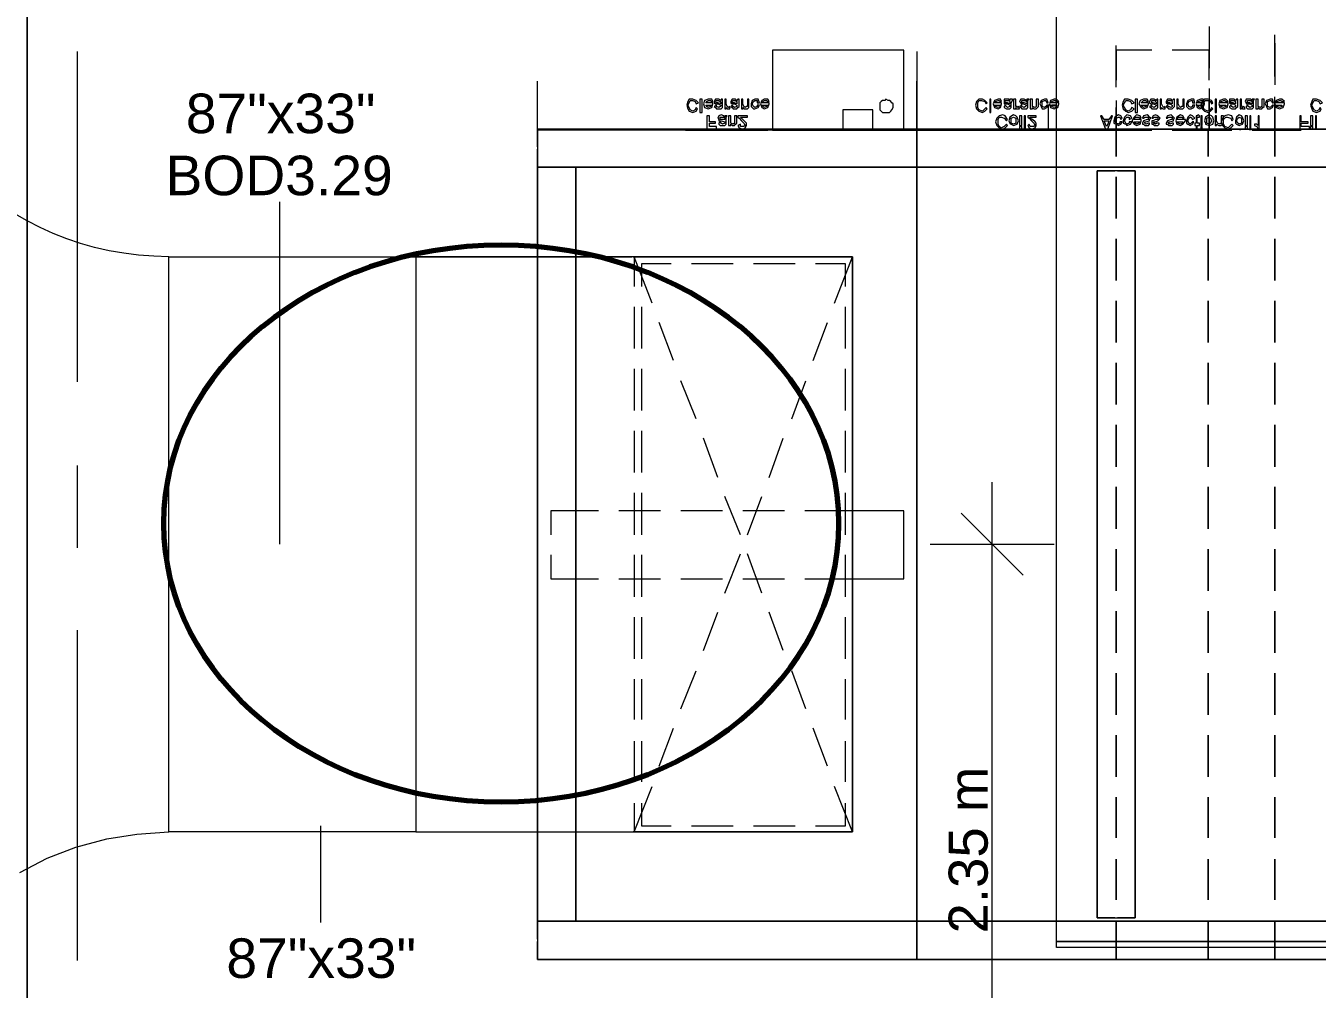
# Model space of a CAD drawing. Header units: metres. Extents: x -2 to 237, y -8 to 52.
# Drawn here: x 6.445 to 11.405, y 23.798 to 27.497 of the extents above; entities that cross this region are included whole.
import ezdxf

# ---------------------------------------------------------------- set-up
doc = ezdxf.new("R2010")
doc.units = ezdxf.units.M
doc.layers.add('HVAC - Ductos', color=5, linetype='Continuous', lineweight=0)
doc.layers.add('PDF2_Text', color=7, linetype='Continuous', lineweight=0)
doc.layers.add('PDF2_Geometry', color=7, linetype='Continuous', lineweight=0, true_color=0xaaaaaa)
doc.styles.add('PDF Helvetica', font='')
doc.styles.get('PDF Helvetica').set_extended_font_data('Helvetica')

msp = doc.modelspace()

# ---------------------------------------------------------------- linework, layer by layer
at = {"layer": 'HVAC - Ductos', "lineweight": 0}
for points in [[(11.5219, 28.9746), (11.5219, 23.9805), (10.4039, 23.9805), (10.4039, 28.9746)], [(9.0202, 27.1969), (9.0294, 27.2015), (9.0202, 27.2106), (9.0065, 27.2152), (8.9927, 27.2152), (8.9882, 27.2061), (8.9836, 27.1923), (8.9882, 27.1785), (8.9927, 27.1694), (9.0065, 27.1648), (9.0202, 27.1694), (9.0248, 27.1785), (9.0202, 27.1831), (9.0157, 27.1739), (9.0065, 27.1694), (8.9973, 27.1739), (8.9927, 27.1831), (8.9882, 27.1923), (8.9927, 27.2015), (8.9973, 27.2106), (9.0065, 27.2106), (9.0157, 27.2061)], [(9.034, 27.2152), (9.034, 27.1648), (9.0432, 27.1648), (9.0432, 27.2152)], [(9.0798, 27.2061), (9.0844, 27.2061), (9.0798, 27.2152), (9.0661, 27.2152), (9.0524, 27.2106), (9.0478, 27.1969), (9.0524, 27.1831), (9.0661, 27.1785), (9.0798, 27.1831), (9.0844, 27.1969), (9.0844, 27.2015), (9.0569, 27.2015), (9.0615, 27.2061), (9.0661, 27.2106), (9.0752, 27.2106)], [(9.0569, 27.1923), (9.0798, 27.1923), (9.0752, 27.1877), (9.0661, 27.1831), (9.0615, 27.1877)], [(9.1164, 27.2106), (9.1073, 27.2152), (9.1027, 27.2152), (9.0936, 27.2152), (9.089, 27.2061), (9.089, 27.2015), (9.0936, 27.1969), (9.0981, 27.1969), (9.1027, 27.1969), (9.1164, 27.1923), (9.1119, 27.1877), (9.1073, 27.1831), (9.0981, 27.1877), (9.0981, 27.1923), (9.089, 27.1877), (9.0936, 27.1831), (9.0981, 27.1785), (9.1073, 27.1785), (9.1164, 27.1785), (9.121, 27.1831), (9.121, 27.1877), (9.121, 27.1923), (9.121, 27.2015), (9.121, 27.2106), (9.121, 27.2152), (9.1164, 27.2152)], [(9.1164, 27.1969), (9.1027, 27.2015), (9.0981, 27.2015), (9.0936, 27.2061), (9.0981, 27.2106), (9.1027, 27.2106), (9.1073, 27.2106), (9.1119, 27.2061), (9.1164, 27.2015)], [(9.1302, 27.2152), (9.1302, 27.1785), (9.1348, 27.1785), (9.1348, 27.1831), (9.1394, 27.1785), (9.144, 27.1785), (9.1486, 27.1785), (9.1486, 27.1877), (9.144, 27.1831), (9.1394, 27.1877), (9.1348, 27.1969), (9.1348, 27.2152)], [(9.176, 27.2106), (9.1714, 27.2152), (9.1668, 27.2152), (9.1577, 27.2152), (9.1531, 27.2061), (9.1531, 27.2015), (9.1577, 27.1969), (9.1623, 27.1969), (9.1668, 27.1969), (9.176, 27.1923), (9.176, 27.1877), (9.1668, 27.1831), (9.1623, 27.1877), (9.1577, 27.1923), (9.1531, 27.1877), (9.1577, 27.1831), (9.1623, 27.1785), (9.1714, 27.1785), (9.176, 27.1785), (9.1806, 27.1831), (9.1852, 27.1877), (9.1852, 27.1923), (9.1852, 27.2015), (9.1852, 27.2106), (9.1852, 27.2152), (9.1806, 27.2152)], [(9.176, 27.1969), (9.1668, 27.2015), (9.1623, 27.2015), (9.1577, 27.2015), (9.1577, 27.2061), (9.1623, 27.2106), (9.1668, 27.2106), (9.1714, 27.2106), (9.176, 27.2061), (9.176, 27.2015)], [(9.1944, 27.2152), (9.1944, 27.1785), (9.199, 27.1785), (9.199, 27.1831), (9.2035, 27.1785), (9.2127, 27.1785), (9.2172, 27.1785), (9.2218, 27.1831), (9.2218, 27.1877), (9.2218, 27.1923), (9.2218, 27.2152), (9.2172, 27.2152), (9.2172, 27.1923), (9.2172, 27.1877), (9.2127, 27.1877), (9.2081, 27.1831), (9.2035, 27.1877), (9.199, 27.1969), (9.199, 27.2152)], [(9.2539, 27.2015), (9.2631, 27.2015), (9.2585, 27.2152), (9.2448, 27.2152), (9.2356, 27.2106), (9.231, 27.1969), (9.231, 27.1877), (9.2402, 27.1785), (9.2448, 27.1785), (9.2585, 27.1831), (9.2631, 27.1923), (9.2539, 27.1923), (9.2539, 27.1877), (9.2448, 27.1831), (9.2402, 27.1877), (9.2356, 27.1969), (9.2402, 27.2061), (9.2448, 27.2106), (9.2539, 27.2106)], [(9.2952, 27.2061), (9.2997, 27.2061), (9.2952, 27.2152), (9.2814, 27.2152), (9.2722, 27.2106), (9.2676, 27.1969), (9.2722, 27.1831), (9.2814, 27.1785), (9.2952, 27.1831), (9.2997, 27.1969), (9.2997, 27.2015), (9.2722, 27.2015), (9.2768, 27.2061), (9.2814, 27.2106), (9.2906, 27.2106)], [(9.2722, 27.1923), (9.2952, 27.1923), (9.2906, 27.1877), (9.2814, 27.1831), (9.2768, 27.1877)], [(9.7258, 27.1877), (9.7258, 27.1831), (9.7258, 27.1739), (9.7304, 27.1694), (9.735, 27.1648), (9.7442, 27.1648), (9.7488, 27.1648), (9.7579, 27.1648), (9.7625, 27.1648), (9.767, 27.1694), (9.7716, 27.1739), (9.7762, 27.1831), (9.7762, 27.1877), (9.7762, 27.1969), (9.7716, 27.2015), (9.767, 27.2061), (9.7625, 27.2106), (9.7579, 27.2106), (9.7488, 27.2152), (9.7442, 27.2106), (9.735, 27.2106), (9.7304, 27.2061), (9.7258, 27.2015), (9.7258, 27.1969)], [(10.1336, 27.1969), (10.1382, 27.2015), (10.129, 27.2106), (10.1199, 27.2152), (10.1061, 27.2152), (10.0969, 27.2061), (10.0923, 27.1923), (10.0969, 27.1785), (10.1061, 27.1694), (10.1199, 27.1648), (10.129, 27.1694), (10.1382, 27.1785), (10.1336, 27.1831), (10.1244, 27.1739), (10.1199, 27.1694), (10.1061, 27.1739), (10.1015, 27.1831), (10.1015, 27.1923), (10.1015, 27.2015), (10.1061, 27.2106), (10.1153, 27.2106), (10.129, 27.2061)], [(10.1474, 27.2152), (10.1474, 27.1648), (10.152, 27.1648), (10.152, 27.2152)], [(10.1886, 27.2061), (10.1932, 27.2061), (10.1886, 27.2152), (10.1794, 27.2152), (10.1657, 27.2106), (10.1611, 27.1969), (10.1657, 27.1831), (10.1794, 27.1785), (10.1886, 27.1831), (10.1932, 27.1969), (10.1932, 27.2015), (10.1657, 27.2015), (10.1702, 27.2061), (10.1794, 27.2106), (10.184, 27.2106)], [(10.1657, 27.1923), (10.1886, 27.1923), (10.1886, 27.1877), (10.1794, 27.1831), (10.1702, 27.1877)], [(10.2252, 27.2106), (10.2206, 27.2152), (10.2115, 27.2152), (10.2023, 27.2152), (10.2023, 27.2061), (10.2023, 27.2015), (10.2023, 27.1969), (10.2069, 27.1969), (10.2161, 27.1969), (10.2252, 27.1923), (10.2252, 27.1877), (10.2161, 27.1831), (10.2115, 27.1877), (10.2069, 27.1923), (10.2023, 27.1877), (10.2023, 27.1831), (10.2115, 27.1785), (10.2161, 27.1785), (10.2252, 27.1785), (10.2298, 27.1831), (10.2298, 27.1877), (10.2298, 27.1923), (10.2298, 27.2015), (10.2344, 27.2106), (10.2344, 27.2152), (10.2252, 27.2152)], [(10.2252, 27.1969), (10.2161, 27.2015), (10.2115, 27.2015), (10.2069, 27.2015), (10.2069, 27.2061), (10.2069, 27.2106), (10.2161, 27.2106), (10.2206, 27.2106), (10.2252, 27.2061), (10.2252, 27.2015)], [(10.239, 27.2152), (10.239, 27.1785), (10.2482, 27.1785), (10.2482, 27.1831), (10.2482, 27.1785), (10.2528, 27.1785), (10.2619, 27.1785), (10.2573, 27.1877), (10.2528, 27.1831), (10.2528, 27.1877), (10.2482, 27.1877), (10.2482, 27.1969), (10.2482, 27.2152)], [(10.2894, 27.2106), (10.2802, 27.2152), (10.2756, 27.2152), (10.2664, 27.2152), (10.2619, 27.2061), (10.2664, 27.2015), (10.2664, 27.1969), (10.271, 27.1969), (10.2756, 27.1969), (10.2894, 27.1923), (10.2848, 27.1877), (10.2802, 27.1831), (10.271, 27.1877), (10.271, 27.1923), (10.2619, 27.1877), (10.2664, 27.1831), (10.271, 27.1785), (10.2802, 27.1785), (10.2894, 27.1785), (10.294, 27.1831), (10.294, 27.1877), (10.294, 27.1923), (10.294, 27.2015), (10.294, 27.2106), (10.2986, 27.2152), (10.2894, 27.2152)], [(10.2894, 27.1969), (10.2802, 27.2015), (10.271, 27.2015), (10.271, 27.2061), (10.271, 27.2106), (10.2756, 27.2106), (10.2848, 27.2106), (10.2894, 27.2061), (10.2894, 27.2015)], [(10.3031, 27.2152), (10.3031, 27.1785), (10.3123, 27.1785), (10.3123, 27.1831), (10.3168, 27.1785), (10.3214, 27.1785), (10.326, 27.1785), (10.3306, 27.1831), (10.3352, 27.1877), (10.3352, 27.1923), (10.3352, 27.2152), (10.326, 27.2152), (10.326, 27.1923), (10.326, 27.1877), (10.3214, 27.1831), (10.3123, 27.1877), (10.3123, 27.1969), (10.3123, 27.2152)], [(10.3672, 27.2015), (10.3718, 27.2015), (10.3672, 27.2152), (10.3581, 27.2152), (10.3444, 27.2106), (10.3398, 27.1969), (10.3444, 27.1877), (10.349, 27.1785), (10.3581, 27.1785), (10.3672, 27.1831), (10.3718, 27.1923), (10.3672, 27.1923), (10.3627, 27.1877), (10.3581, 27.1831), (10.349, 27.1877), (10.349, 27.1969), (10.349, 27.2061), (10.3581, 27.2106), (10.3627, 27.2106)], [(10.4039, 27.2061), (10.4131, 27.2061), (10.4039, 27.2152), (10.3948, 27.2152), (10.381, 27.2106), (10.3764, 27.1969), (10.381, 27.1831), (10.3948, 27.1785), (10.4039, 27.1831), (10.4085, 27.1831), (10.4131, 27.1969), (10.4131, 27.2015), (10.4039, 27.2015), (10.381, 27.2015), (10.3856, 27.2061), (10.3948, 27.2106), (10.3993, 27.2106)], [(10.381, 27.1923), (10.4039, 27.1923), (10.4039, 27.1877), (10.3948, 27.1831), (10.3856, 27.1877)], [(10.3902, 27.1923), (10.3948, 27.1923), (10.3993, 27.1923), (10.4039, 27.1923), (10.3993, 27.1923), (10.3948, 27.1923), (10.3902, 27.1923), (10.3856, 27.1923)], [(10.6926, 27.1969), (10.7018, 27.2015), (10.6926, 27.2106), (10.6788, 27.2152), (10.6651, 27.2152), (10.6605, 27.2061), (10.6559, 27.1923), (10.6605, 27.1785), (10.6697, 27.1694), (10.6788, 27.1648), (10.6926, 27.1694), (10.7018, 27.1785), (10.6926, 27.1831), (10.688, 27.1739), (10.6788, 27.1694), (10.6697, 27.1739), (10.6651, 27.1831), (10.6605, 27.1923), (10.6651, 27.2015), (10.6697, 27.2106), (10.6788, 27.2106), (10.688, 27.2061)], [(10.7064, 27.2152), (10.7064, 27.1648), (10.7155, 27.1648), (10.7155, 27.2152)], [(10.7521, 27.2061), (10.7567, 27.2061), (10.7521, 27.2152), (10.7384, 27.2152), (10.7246, 27.2106), (10.7201, 27.1969), (10.7292, 27.1831), (10.7384, 27.1785), (10.7521, 27.1831), (10.7567, 27.1969), (10.7567, 27.2015), (10.7292, 27.2015), (10.7338, 27.2061), (10.7384, 27.2106), (10.7475, 27.2106)], [(10.7292, 27.1923), (10.7521, 27.1923), (10.7475, 27.1877), (10.7384, 27.1831), (10.7338, 27.1877)], [(10.7888, 27.2106), (10.7796, 27.2152), (10.775, 27.2152), (10.7659, 27.2152), (10.7613, 27.2061), (10.7613, 27.2015), (10.7659, 27.1969), (10.7704, 27.1969), (10.775, 27.1969), (10.7888, 27.1923), (10.7842, 27.1877), (10.7796, 27.1831), (10.7704, 27.1877), (10.7704, 27.1923), (10.7613, 27.1877), (10.7659, 27.1831), (10.7704, 27.1785), (10.7796, 27.1785), (10.7888, 27.1785), (10.7934, 27.1831), (10.7934, 27.1877), (10.7934, 27.1923), (10.7934, 27.2015), (10.7934, 27.2106), (10.7934, 27.2152), (10.7888, 27.2152)], [(10.7888, 27.1969), (10.775, 27.2015), (10.7704, 27.2015), (10.7704, 27.2061), (10.7704, 27.2106), (10.775, 27.2106), (10.7842, 27.2106), (10.7842, 27.2061), (10.7888, 27.2015)], [(10.8026, 27.2152), (10.8026, 27.1785), (10.8071, 27.1785), (10.8071, 27.1831), (10.8117, 27.1785), (10.8163, 27.1785), (10.8208, 27.1785), (10.8208, 27.1877), (10.8163, 27.1831), (10.8117, 27.1877), (10.8071, 27.1969), (10.8071, 27.2152)], [(10.8484, 27.2106), (10.8438, 27.2152), (10.8392, 27.2152), (10.83, 27.2152), (10.8254, 27.2061), (10.8254, 27.2015), (10.83, 27.1969), (10.8346, 27.1969), (10.8392, 27.1969), (10.8484, 27.1923), (10.8484, 27.1877), (10.8438, 27.1831), (10.8346, 27.1877), (10.83, 27.1923), (10.8254, 27.1877), (10.83, 27.1831), (10.8346, 27.1785), (10.8438, 27.1785), (10.8484, 27.1785), (10.853, 27.1831), (10.8575, 27.1877), (10.8575, 27.1923), (10.8575, 27.2015), (10.8575, 27.2106), (10.8575, 27.2152), (10.853, 27.2152)], [(10.8484, 27.1969), (10.8392, 27.2015), (10.8346, 27.2015), (10.83, 27.2015), (10.83, 27.2061), (10.8346, 27.2106), (10.8392, 27.2106), (10.8438, 27.2106), (10.8484, 27.2061), (10.8484, 27.2015)], [(10.8666, 27.2152), (10.8666, 27.1785), (10.8712, 27.1785), (10.8712, 27.1831), (10.8758, 27.1785), (10.885, 27.1785), (10.8896, 27.1785), (10.8942, 27.1831), (10.8942, 27.1877), (10.8942, 27.1923), (10.8942, 27.2152), (10.8896, 27.2152), (10.8896, 27.1923), (10.8896, 27.1877), (10.885, 27.1877), (10.8804, 27.1831), (10.8758, 27.1877), (10.8712, 27.1969), (10.8712, 27.2152)], [(10.9262, 27.2015), (10.9354, 27.2015), (10.9308, 27.2152), (10.9216, 27.2152), (10.9079, 27.2106), (10.9033, 27.1969), (10.9033, 27.1877), (10.9125, 27.1785), (10.9216, 27.1785), (10.9308, 27.1831), (10.9354, 27.1923), (10.9262, 27.1923), (10.9262, 27.1877), (10.9216, 27.1831), (10.9125, 27.1877), (10.9079, 27.1969), (10.9125, 27.2061), (10.9216, 27.2106), (10.9262, 27.2106)], [(10.9675, 27.2061), (10.9721, 27.2061), (10.9675, 27.2152), (10.9583, 27.2152), (10.9446, 27.2106), (10.94, 27.1969), (10.9446, 27.1831), (10.9537, 27.1785), (10.9675, 27.1831), (10.9721, 27.1969), (10.9721, 27.2015), (10.9446, 27.2015), (10.9491, 27.2061), (10.9583, 27.2106), (10.9629, 27.2106)], [(10.9446, 27.1923), (10.9675, 27.1923), (10.9629, 27.1877), (10.9537, 27.1831), (10.9491, 27.1877)], [(10.9995, 27.1969), (11.0041, 27.2015), (10.9995, 27.2106), (10.9858, 27.2152), (10.9721, 27.2152), (10.9629, 27.2061), (10.9583, 27.1923), (10.9629, 27.1785), (10.9721, 27.1694), (10.9858, 27.1648), (10.995, 27.1694), (11.0041, 27.1785), (10.9995, 27.1831), (10.995, 27.1739), (10.9858, 27.1694), (10.9721, 27.1739), (10.9675, 27.1831), (10.9675, 27.1923), (10.9675, 27.2015), (10.9767, 27.2106), (10.9858, 27.2106), (10.995, 27.2061)], [(11.0133, 27.2152), (11.0133, 27.1648), (11.0179, 27.1648), (11.0179, 27.2152)], [(11.0545, 27.2061), (11.0637, 27.2061), (11.0545, 27.2152), (11.0453, 27.2152), (11.0316, 27.2106), (11.027, 27.1969), (11.0316, 27.1831), (11.0453, 27.1785), (11.0591, 27.1831), (11.0637, 27.1969), (11.0637, 27.2015), (11.0316, 27.2015), (11.0362, 27.2061), (11.0453, 27.2106), (11.0499, 27.2106)], [(11.0316, 27.1923), (11.0545, 27.1923), (11.0545, 27.1877), (11.0453, 27.1831), (11.0362, 27.1877)], [(11.0912, 27.2106), (11.0866, 27.2152), (11.0775, 27.2152), (11.0683, 27.2152), (11.0683, 27.2061), (11.0683, 27.2015), (11.0729, 27.1969), (11.0775, 27.1969), (11.082, 27.1969), (11.0912, 27.1923), (11.0912, 27.1877), (11.082, 27.1831), (11.0775, 27.1877), (11.0729, 27.1923), (11.0683, 27.1877), (11.0683, 27.1831), (11.0775, 27.1785), (11.082, 27.1785), (11.0912, 27.1785), (11.0957, 27.1831), (11.1003, 27.1877), (11.1003, 27.1923), (11.1003, 27.2015), (11.1003, 27.2106), (11.1003, 27.2152), (11.0957, 27.2152)], [(11.0912, 27.1969), (11.082, 27.2015), (11.0775, 27.2015), (11.0729, 27.2015), (11.0729, 27.2061), (11.0729, 27.2106), (11.082, 27.2106), (11.0866, 27.2106), (11.0912, 27.2061), (11.0912, 27.2015)], [(11.1095, 27.2152), (11.1095, 27.1785), (11.1141, 27.1785), (11.1141, 27.1831), (11.1187, 27.1785), (11.1279, 27.1785), (11.1233, 27.1877), (11.1187, 27.1831), (11.1187, 27.1877), (11.1141, 27.1877), (11.1141, 27.1969), (11.1141, 27.2152)], [(11.1553, 27.2106), (11.1507, 27.2152), (11.1415, 27.2152), (11.1324, 27.2152), (11.1279, 27.2061), (11.1324, 27.2015), (11.1324, 27.1969), (11.137, 27.1969), (11.1461, 27.1969), (11.1553, 27.1923), (11.1553, 27.1877), (11.1461, 27.1831), (11.1415, 27.1877), (11.137, 27.1923), (11.1324, 27.1877), (11.1324, 27.1831), (11.137, 27.1785), (11.1461, 27.1785), (11.1553, 27.1785), (11.1599, 27.1831), (11.1599, 27.1877), (11.1599, 27.1923), (11.1599, 27.2015), (11.1599, 27.2106), (11.1645, 27.2152), (11.1553, 27.2152)], [(11.1553, 27.1969), (11.1461, 27.2015), (11.137, 27.2015), (11.137, 27.2061), (11.137, 27.2106), (11.1415, 27.2106), (11.1507, 27.2106), (11.1553, 27.2061), (11.1553, 27.2015)], [(11.1691, 27.2152), (11.1691, 27.1785), (11.1782, 27.1785), (11.1782, 27.1831), (11.1828, 27.1785), (11.1874, 27.1785), (11.1919, 27.1785), (11.1965, 27.1831), (11.2011, 27.1877), (11.2011, 27.1923), (11.2011, 27.2152), (11.1919, 27.2152), (11.1919, 27.1923), (11.1919, 27.1877), (11.1874, 27.1831), (11.1782, 27.1877), (11.1782, 27.1969), (11.1782, 27.2152)], [(11.2332, 27.2015), (11.2378, 27.2015), (11.2332, 27.2152), (11.2241, 27.2152), (11.2103, 27.2106), (11.2057, 27.1969), (11.2103, 27.1877), (11.2149, 27.1785), (11.2241, 27.1785), (11.2332, 27.1831), (11.2378, 27.1923), (11.2332, 27.1923), (11.2286, 27.1877), (11.2241, 27.1831), (11.2149, 27.1877), (11.2149, 27.1969), (11.2149, 27.2061), (11.2241, 27.2106), (11.2286, 27.2106)], [(11.2699, 27.2061), (11.279, 27.2061), (11.2699, 27.2152), (11.2607, 27.2152), (11.247, 27.2106), (11.2424, 27.1969), (11.247, 27.1831), (11.2607, 27.1785), (11.2744, 27.1831), (11.279, 27.1969), (11.279, 27.2015), (11.247, 27.2015), (11.2516, 27.2061), (11.2607, 27.2106), (11.2653, 27.2106)], [(11.247, 27.1923), (11.2699, 27.1923), (11.2699, 27.1877), (11.2607, 27.1831), (11.2516, 27.1877)], [(11.4164, 27.1969), (11.4256, 27.2015), (11.4164, 27.2106), (11.4028, 27.2152), (11.389, 27.2152), (11.3844, 27.2061), (11.3798, 27.1923), (11.3844, 27.1785), (11.389, 27.1694), (11.4028, 27.1648), (11.4164, 27.1694), (11.421, 27.1785), (11.4164, 27.1831), (11.4119, 27.1739), (11.4028, 27.1694), (11.3936, 27.1739), (11.389, 27.1831), (11.3844, 27.1923), (11.389, 27.2015), (11.3936, 27.2106), (11.4028, 27.2106), (11.4119, 27.2061)], [(9.0615, 27.1511), (9.0615, 27.1007), (9.0981, 27.1007), (9.0981, 27.1099), (9.0706, 27.1099), (9.0706, 27.1236), (9.0936, 27.1236), (9.0936, 27.1281), (9.0706, 27.1281), (9.0706, 27.1511)], [(9.1302, 27.1465), (9.1256, 27.1511), (9.1164, 27.1557), (9.1073, 27.1511), (9.1027, 27.1419), (9.1073, 27.1373), (9.1073, 27.1327), (9.1119, 27.1327), (9.1164, 27.1327), (9.1302, 27.1281), (9.1302, 27.1236), (9.121, 27.119), (9.1164, 27.1236), (9.1119, 27.1281), (9.1073, 27.1236), (9.1073, 27.119), (9.1119, 27.1144), (9.121, 27.1144), (9.1302, 27.1144), (9.1348, 27.119), (9.1348, 27.1236), (9.1348, 27.1281), (9.1348, 27.1373), (9.1348, 27.1465), (9.1394, 27.1511), (9.1302, 27.1511)], [(9.1302, 27.1373), (9.121, 27.1373), (9.1119, 27.1373), (9.1119, 27.1419), (9.1119, 27.1465), (9.1164, 27.1465), (9.1256, 27.1465), (9.1302, 27.1419)], [(9.144, 27.1511), (9.144, 27.1144), (9.1531, 27.1144), (9.1531, 27.119), (9.1577, 27.1144), (9.1623, 27.1144), (9.1668, 27.1144), (9.1714, 27.119), (9.176, 27.1236), (9.176, 27.1281), (9.176, 27.1511), (9.1668, 27.1511), (9.1668, 27.1327), (9.1668, 27.1236), (9.1623, 27.119), (9.1531, 27.1236), (9.1531, 27.1327), (9.1531, 27.1511)], [(9.2172, 27.1465), (9.2172, 27.1511), (9.1806, 27.1511), (9.1806, 27.1465), (9.1852, 27.1419), (9.1944, 27.1327), (9.2035, 27.1236), (9.2081, 27.1144), (9.2035, 27.1099), (9.199, 27.1099), (9.1898, 27.1099), (9.1898, 27.119), (9.1806, 27.1144), (9.1852, 27.1053), (9.199, 27.1007), (9.2081, 27.1053), (9.2127, 27.1144), (9.2127, 27.1236), (9.2081, 27.1281), (9.199, 27.1373), (9.1944, 27.1419), (9.1898, 27.1465)], [(9.5838, 27.1739), (9.5838, 27.0961), (9.6984, 27.0961), (9.6984, 27.1739)], [(10.2115, 27.1327), (10.2161, 27.1373), (10.2069, 27.1511), (10.1977, 27.1557), (10.184, 27.1511), (10.1748, 27.1419), (10.1702, 27.1281), (10.1748, 27.1144), (10.184, 27.1053), (10.1977, 27.1007), (10.2069, 27.1053), (10.2161, 27.1144), (10.2115, 27.119), (10.2023, 27.1099), (10.1932, 27.1053), (10.184, 27.1099), (10.1794, 27.119), (10.1794, 27.1281), (10.1794, 27.1373), (10.184, 27.1465), (10.1932, 27.1465), (10.2023, 27.1419)], [(10.2206, 27.1327), (10.2252, 27.1236), (10.2298, 27.119), (10.239, 27.1144), (10.2528, 27.119), (10.2573, 27.1327), (10.2528, 27.1465), (10.2482, 27.1511), (10.239, 27.1557), (10.2252, 27.1465)], [(10.2298, 27.1327), (10.2298, 27.1419), (10.239, 27.1465), (10.2482, 27.1419), (10.2482, 27.1327), (10.2482, 27.1236), (10.239, 27.119), (10.2298, 27.1236)], [(10.2619, 27.1511), (10.2619, 27.1144), (10.271, 27.1144), (10.271, 27.1511)], [(10.2802, 27.1511), (10.2802, 27.1007), (10.2848, 27.1007), (10.2848, 27.1511)], [(10.326, 27.1465), (10.326, 27.1511), (10.294, 27.1511), (10.294, 27.1465), (10.2986, 27.1419), (10.3077, 27.1327), (10.3168, 27.1236), (10.3214, 27.1144), (10.3168, 27.1099), (10.3077, 27.1099), (10.3031, 27.1099), (10.2986, 27.119), (10.294, 27.1144), (10.2986, 27.1053), (10.3077, 27.1007), (10.3214, 27.1053), (10.326, 27.1144), (10.326, 27.1236), (10.3214, 27.1281), (10.3123, 27.1373), (10.3031, 27.1419), (10.3031, 27.1465)], [(10.5735, 27.1511), (10.5917, 27.1007), (10.6009, 27.1007), (10.6193, 27.1511), (10.6147, 27.1511), (10.6055, 27.1373), (10.5872, 27.1373), (10.578, 27.1511)], [(10.5872, 27.1327), (10.6055, 27.1327), (10.6009, 27.119), (10.5963, 27.1099), (10.5917, 27.119)], [(10.6513, 27.1373), (10.6559, 27.1419), (10.6513, 27.1511), (10.6421, 27.1557), (10.6284, 27.1465), (10.6239, 27.1327), (10.6239, 27.1236), (10.633, 27.119), (10.6421, 27.1144), (10.6513, 27.119), (10.6559, 27.1281), (10.6467, 27.1281), (10.6467, 27.1236), (10.6421, 27.119), (10.633, 27.1236), (10.6284, 27.1327), (10.633, 27.1419), (10.6421, 27.1465), (10.6467, 27.1465)], [(10.6834, 27.1373), (10.6926, 27.1419), (10.688, 27.1511), (10.6742, 27.1557), (10.6651, 27.1465), (10.6605, 27.1327), (10.6605, 27.1236), (10.6697, 27.119), (10.6742, 27.1144), (10.688, 27.119), (10.6926, 27.1281), (10.6834, 27.1281), (10.6834, 27.1236), (10.6742, 27.119), (10.6697, 27.1236), (10.6651, 27.1327), (10.6697, 27.1419), (10.6742, 27.1465), (10.6834, 27.1465)], [(10.7246, 27.1419), (10.7292, 27.1419), (10.7246, 27.1511), (10.7109, 27.1557), (10.7018, 27.1465), (10.6926, 27.1327), (10.7018, 27.119), (10.7109, 27.1144), (10.7246, 27.119), (10.7292, 27.1327), (10.7292, 27.1373), (10.7018, 27.1373), (10.7064, 27.1465), (10.7109, 27.1465), (10.7201, 27.1465)], [(10.7338, 27.1419), (10.7384, 27.1419), (10.743, 27.1465), (10.7521, 27.1465), (10.7567, 27.1465), (10.7567, 27.1419), (10.7567, 27.1373), (10.7521, 27.1373), (10.7384, 27.1327), (10.7338, 27.1236), (10.7338, 27.119), (10.7384, 27.119), (10.743, 27.1144), (10.7475, 27.1144), (10.7567, 27.1144), (10.7613, 27.119), (10.7613, 27.1236), (10.7567, 27.1236), (10.7475, 27.119), (10.743, 27.1236), (10.743, 27.1281), (10.7475, 27.1281), (10.7613, 27.1327), (10.7613, 27.1373), (10.7659, 27.1419), (10.7613, 27.1465), (10.7567, 27.1511), (10.7521, 27.1557), (10.7384, 27.1511)], [(10.7704, 27.1419), (10.775, 27.1419), (10.7796, 27.1465), (10.7842, 27.1465), (10.7934, 27.1465), (10.7934, 27.1419), (10.7934, 27.1373), (10.7842, 27.1373), (10.775, 27.1327), (10.7704, 27.1327), (10.7704, 27.1236), (10.7704, 27.119), (10.775, 27.119), (10.7796, 27.1144), (10.7842, 27.1144), (10.7934, 27.1144), (10.798, 27.119), (10.798, 27.1236), (10.7934, 27.1236), (10.7888, 27.1236), (10.7842, 27.119), (10.7796, 27.1236), (10.775, 27.1236), (10.7796, 27.1281), (10.7842, 27.1281), (10.7934, 27.1327), (10.798, 27.1373), (10.8026, 27.1419), (10.798, 27.1465), (10.7934, 27.1511), (10.7842, 27.1557), (10.775, 27.1511)], [(10.8254, 27.1419), (10.83, 27.1419), (10.8346, 27.1465), (10.8438, 27.1465), (10.8484, 27.1465), (10.8484, 27.1419), (10.8484, 27.1373), (10.8438, 27.1373), (10.83, 27.1327), (10.8254, 27.1236), (10.8254, 27.119), (10.83, 27.119), (10.8346, 27.1144), (10.8392, 27.1144), (10.8484, 27.1144), (10.853, 27.119), (10.853, 27.1236), (10.8484, 27.1236), (10.8392, 27.119), (10.8346, 27.1236), (10.8346, 27.1281), (10.8392, 27.1281), (10.853, 27.1327), (10.853, 27.1373), (10.8575, 27.1419), (10.853, 27.1465), (10.8484, 27.1511), (10.8438, 27.1557), (10.83, 27.1511)], [(10.8896, 27.1419), (10.8942, 27.1419), (10.8896, 27.1511), (10.8804, 27.1557), (10.8666, 27.1465), (10.8621, 27.1327), (10.8666, 27.119), (10.8804, 27.1144), (10.8896, 27.119), (10.8988, 27.1327), (10.8988, 27.1373), (10.8666, 27.1373), (10.8712, 27.1465), (10.8804, 27.1465), (10.885, 27.1465)], [(10.9262, 27.1373), (10.9354, 27.1419), (10.9262, 27.1511), (10.917, 27.1557), (10.9079, 27.1465), (10.9033, 27.1327), (10.9033, 27.1236), (10.9079, 27.119), (10.917, 27.1144), (10.9262, 27.119), (10.9308, 27.1281), (10.9262, 27.1281), (10.9216, 27.1236), (10.917, 27.119), (10.9125, 27.1236), (10.9079, 27.1327), (10.9125, 27.1419), (10.917, 27.1465), (10.9216, 27.1465)], [(10.9537, 27.1465), (10.9537, 27.1511), (10.9491, 27.1557), (10.9446, 27.1511), (10.94, 27.1511), (10.94, 27.1419), (10.94, 27.1236), (10.9354, 27.1236), (10.9354, 27.1144), (10.94, 27.1144), (10.94, 27.1053), (10.9446, 27.1007), (10.9446, 27.1144), (10.9537, 27.1144), (10.9537, 27.1236), (10.9446, 27.1236), (10.9446, 27.1419), (10.9446, 27.1465), (10.9491, 27.1465)], [(10.9583, 27.1511), (10.9583, 27.1144), (10.9629, 27.1144), (10.9629, 27.1511)], [(10.9721, 27.1327), (10.9767, 27.1236), (10.9767, 27.119), (10.9904, 27.1144), (11.0041, 27.119), (11.0087, 27.1327), (11.0041, 27.1465), (10.9995, 27.1511), (10.9904, 27.1557), (10.9767, 27.1465)], [(10.9813, 27.1327), (10.9813, 27.1419), (10.9904, 27.1465), (10.995, 27.1419), (10.9995, 27.1327), (10.995, 27.1236), (10.9904, 27.119), (10.9813, 27.1236)], [(11.0133, 27.1511), (11.0133, 27.1144), (11.0179, 27.1144), (11.0179, 27.119), (11.027, 27.1144), (11.0316, 27.1144), (11.0362, 27.1144), (11.0408, 27.119), (11.0453, 27.1236), (11.0453, 27.1281), (11.0453, 27.1511), (11.0362, 27.1511), (11.0362, 27.1327), (11.0362, 27.1236), (11.0316, 27.119), (11.0224, 27.1236), (11.0179, 27.1327), (11.0179, 27.1511)], [(11.0775, 27.1327), (11.082, 27.1373), (11.0775, 27.1511), (11.0637, 27.1557), (11.0499, 27.1511), (11.0408, 27.1419), (11.0362, 27.1281), (11.0408, 27.1144), (11.0499, 27.1053), (11.0637, 27.1007), (11.0729, 27.1053), (11.082, 27.1144), (11.0775, 27.119), (11.0683, 27.1099), (11.0637, 27.1053), (11.0499, 27.1099), (11.0453, 27.119), (11.0453, 27.1281), (11.0453, 27.1373), (11.0545, 27.1465), (11.0591, 27.1465), (11.0729, 27.1419)], [(11.0912, 27.1327), (11.0912, 27.1236), (11.0957, 27.119), (11.1049, 27.1144), (11.1187, 27.119), (11.1233, 27.1327), (11.1187, 27.1465), (11.1141, 27.1511), (11.1049, 27.1557), (11.0957, 27.1465)], [(11.0957, 27.1327), (11.1003, 27.1419), (11.1049, 27.1465), (11.1141, 27.1419), (11.1141, 27.1327), (11.1141, 27.1236), (11.1049, 27.119), (11.1003, 27.1236)], [(11.1279, 27.1511), (11.1279, 27.1144), (11.137, 27.1144), (11.137, 27.1511)], [(11.1461, 27.1511), (11.1461, 27.1007), (11.1507, 27.1007), (11.1507, 27.1511)], [(11.1828, 27.1511), (11.1782, 27.1511), (11.1782, 27.1144), (11.1737, 27.119), (11.1645, 27.119), (11.1645, 27.1144), (11.1737, 27.1099), (11.1782, 27.1007), (11.1828, 27.1007)], [(11.3386, 27.1511), (11.3386, 27.1007), (11.3752, 27.1007), (11.3752, 27.1099), (11.3432, 27.1099), (11.3432, 27.1236), (11.3706, 27.1236), (11.3706, 27.1281), (11.3432, 27.1281), (11.3432, 27.1511)], [(11.3798, 27.1511), (11.3798, 27.1144), (11.389, 27.1144), (11.389, 27.1511)], [(11.3982, 27.1511), (11.3982, 27.1007), (11.4028, 27.1007), (11.4028, 27.1511)], [(10.2619, 27.1099), (10.2619, 27.1007), (10.271, 27.1007), (10.271, 27.1099)], [(10.2756, 27.0961), (10.4039, 27.0961)], [(10.3214, 27.1007), (10.3306, 27.1007), (10.3352, 27.1007), (10.3444, 27.1007), (10.349, 27.1007), (10.3535, 27.1007), (10.349, 27.1007), (10.3444, 27.1007), (10.3352, 27.1007), (10.3306, 27.1007), (10.3214, 27.1007), (10.3123, 27.1007), (10.3077, 27.1007), (10.2986, 27.1007), (10.294, 27.1007), (10.2894, 27.1007), (10.294, 27.1007), (10.2986, 27.1007), (10.3077, 27.1007), (10.3123, 27.1007)], [(10.326, 27.1007), (10.3306, 27.1007), (10.3352, 27.1007), (10.3444, 27.1007), (10.349, 27.1007), (10.3444, 27.1007), (10.3352, 27.1007), (10.3306, 27.1007), (10.326, 27.1007), (10.3168, 27.1007), (10.3123, 27.1007), (10.3077, 27.1007), (10.3031, 27.1007), (10.2986, 27.1007), (10.3031, 27.1007), (10.3077, 27.1007), (10.3123, 27.1007), (10.3168, 27.1007)], [(10.326, 27.0961), (10.3168, 27.0961), (10.3123, 27.0961), (10.3077, 27.0961), (10.3031, 27.0961), (10.2986, 27.0961), (10.3031, 27.0961), (10.3077, 27.0961), (10.3123, 27.0961), (10.3168, 27.0961), (10.326, 27.0961), (10.3306, 27.0961), (10.3352, 27.0961), (10.3444, 27.0961), (10.349, 27.0961), (10.3444, 27.0961), (10.3352, 27.0961), (10.3306, 27.0961)], [(10.5322, 27.1007), (10.5414, 27.1007)], [(10.5459, 27.1007), (10.5551, 27.1007), (10.5597, 27.1007), (10.5551, 27.1007), (10.5459, 27.1007), (10.5414, 27.1007)], [(10.7018, 27.1281), (10.7246, 27.1281), (10.7201, 27.1236), (10.7109, 27.119), (10.7064, 27.1236)], [(10.8666, 27.1281), (10.8896, 27.1281), (10.8896, 27.1236), (10.8804, 27.119), (10.8712, 27.1236)], [(10.9583, 27.1099), (10.9583, 27.1007), (10.9629, 27.1007), (10.9629, 27.1099)], [(11.1141, 27.1007), (11.1187, 27.1007), (11.1141, 27.1007), (11.1187, 27.1007), (11.1141, 27.1007), (11.1095, 27.1007), (11.1095, 27.0961), (11.1095, 27.1007), (11.1141, 27.1007), (11.1095, 27.1007)], [(11.1233, 27.1007), (11.1279, 27.1007), (11.1324, 27.1007), (11.137, 27.1007), (11.1415, 27.1007), (11.1461, 27.1007), (11.1461, 27.0961), (11.1461, 27.1007), (11.1415, 27.1007), (11.137, 27.1007), (11.1324, 27.1007), (11.1279, 27.1007), (11.1233, 27.1007), (11.1187, 27.1007)], [(11.1233, 27.1007), (11.1187, 27.1007), (11.1233, 27.1007), (11.1279, 27.1007)], [(11.1279, 27.1099), (11.1279, 27.1007), (11.137, 27.1007), (11.137, 27.1099)], [(11.1507, 27.0961), (11.1507, 27.1007)], [(11.1553, 27.0961), (11.2424, 27.0961), (11.2424, 26.9953), (11.2424, 27.0961)], [(11.1782, 27.1007), (11.1828, 27.1007), (11.1782, 27.1007), (11.1737, 27.1007)], [(11.1782, 27.1007), (11.1828, 27.1007), (11.1782, 27.1007), (11.1737, 27.1007)], [(11.1874, 27.1007), (11.1828, 27.1007), (11.1874, 27.1007), (11.1828, 27.1007), (11.1874, 27.1007), (11.1919, 27.1007), (11.1919, 27.0961), (11.1919, 27.1007), (11.1874, 27.1007), (11.1919, 27.1007)], [(11.3798, 27.1099), (11.3798, 27.1007), (11.389, 27.1007), (11.389, 27.1099)], [(10.633, 26.757), (10.633, 26.9174)], [(10.9858, 26.757), (10.9858, 26.9174)], [(11.2424, 26.9174), (11.2424, 26.757)], [(10.633, 26.5188), (10.633, 26.6792)], [(10.9858, 26.5188), (10.9858, 26.6792)], [(11.2424, 26.6792), (11.2424, 26.5188)], [(7.9436, 24.4021), (6.9952, 24.4021), (6.9952, 26.6104), (7.9436, 26.6104)], [(10.633, 26.2806), (10.633, 26.4409)], [(10.9858, 26.2806), (10.9858, 26.4409)], [(11.2424, 26.4409), (11.2424, 26.2806)], [(10.633, 26.0423), (10.633, 26.2026)], [(10.9858, 26.0423), (10.9858, 26.2026)], [(11.2424, 26.2026), (11.2424, 26.0423)], [(10.633, 25.804), (10.633, 25.9644)], [(10.9858, 25.804), (10.9858, 25.9644)], [(11.2424, 25.9644), (11.2424, 25.804)], [(10.633, 25.5658), (10.633, 25.7262)], [(10.9858, 25.5658), (10.9858, 25.7262)], [(11.2424, 25.7262), (11.2424, 25.5658)], [(10.633, 25.3275), (10.633, 25.4879)], [(10.9858, 25.3275), (10.9858, 25.4879)], [(11.2424, 25.4879), (11.2424, 25.3275)], [(10.633, 25.0893), (10.633, 25.2496)], [(10.9858, 25.0893), (10.9858, 25.2496)], [(11.2424, 25.2496), (11.2424, 25.0893)], [(10.633, 24.8511), (10.633, 25.0114)], [(10.9858, 24.8511), (10.9858, 25.0114)], [(11.2424, 25.0114), (11.2424, 24.8511)], [(10.633, 24.6128), (10.633, 24.7732)], [(10.9858, 24.6128), (10.9858, 24.7732)], [(11.2424, 24.7732), (11.2424, 24.6128)], [(10.633, 24.3791), (10.633, 24.5349)], [(10.9858, 24.3791), (10.9858, 24.5349)], [(11.2424, 24.5349), (11.2424, 24.3791)], [(10.633, 24.1409), (10.633, 24.2967)], [(10.9858, 24.1409), (10.9858, 24.2967)], [(11.2424, 24.2967), (11.2424, 24.1409)], [(10.9858, 23.9576), (10.9858, 24.0584)], [(11.2424, 24.0584), (11.2424, 23.9576)], [(10.4039, 23.9805), (11.5219, 23.9805), (11.5219, 23.9576), (10.4039, 23.9576)]]:
    msp.add_lwpolyline(points, close=True, dxfattribs=at)
msp.add_lwpolyline([(6.4224, 24.2463), (6.5278, 24.3013), (6.6377, 24.3425), (6.7569, 24.3745), (6.8714, 24.3929), (6.9952, 24.4021), (6.9952, 26.6104, -0.412906), (5.8497, 27.7513)], format="xyb", dxfattribs=at)
for points in [[(10.9904, 27.4947), (10.9904, 27.3344)], [(11.2424, 27.3023), (11.2424, 27.4626)], [(11.2424, 27.4306), (11.2424, 27.2702)], [(9.6984, 27.0961), (9.8174, 27.0961), (9.8174, 27.403), (9.3135, 27.403), (9.3135, 27.0961), (9.5838, 27.0961)], [(9.8679, 27.3985), (9.8679, 27.0961), (10.4039, 27.0961), (9.8679, 27.0961), (9.8679, 23.9118), (10.633, 23.9118), (10.633, 23.9576), (10.633, 24.0584), (10.633, 23.9576), (10.633, 23.9118), (10.9858, 23.9118), (10.9858, 23.9576), (10.9858, 23.9118), (11.2424, 23.9118), (11.2424, 23.9576), (11.2424, 23.9118), (11.8242, 23.9118)], [(10.633, 27.261), (10.633, 27.4214)], [(10.7704, 27.403), (10.633, 27.403), (10.633, 27.2885)], [(10.9904, 27.2885), (10.9904, 27.403), (10.8484, 27.403)], [(8.4109, 24.512), (8.4109, 24.4021), (8.4109, 23.9118), (9.8679, 23.9118), (9.8679, 27.0961), (8.4109, 27.0961), (8.4109, 27.2839)], [(9.6159, 27.0961), (9.8679, 27.0961), (9.8679, 27.2839)], [(10.9904, 27.2564), (10.9904, 27.0961), (11.0775, 27.0961), (10.9858, 27.0961), (10.9858, 26.9953), (10.9858, 27.0961), (10.8484, 27.0961), (10.9904, 27.0961), (10.9904, 27.2106)], [(10.3764, 27.1923), (10.3718, 27.1923), (10.3718, 27.0961)], [(10.3764, 27.1923), (10.3764, 27.1923)], [(10.3764, 27.0961), (10.381, 27.0961), (10.3856, 27.0961), (10.3902, 27.0961), (10.3948, 27.0961), (10.3993, 27.0961), (10.4039, 27.0961), (10.4039, 27.1831)], [(10.633, 27.2106), (10.633, 27.0961), (10.7704, 27.0961), (10.633, 27.0961), (10.633, 26.9953), (10.633, 27.0961), (10.4039, 27.0961), (10.633, 27.0961), (10.633, 27.1831)], [(10.4039, 27.1923), (10.4039, 27.1923)], [(11.2424, 27.1923), (11.2424, 27.0961), (11.3432, 27.0961), (11.2424, 27.0961), (11.2424, 27.2244)], [(8.6629, 27.0961), (8.4109, 27.0961), (8.4109, 26.6104), (8.4109, 26.4959)], [(9.0065, 27.0961), (8.4888, 27.0961)], [(8.979, 27.0961), (9.2952, 27.0961)], [(9.2035, 27.0961), (9.0752, 27.0961)], [(10.2023, 27.0961), (9.9503, 27.0961)], [(10.2894, 27.1007), (10.2894, 27.0961)], [(10.3306, 27.0961), (10.3352, 27.0961), (10.3444, 27.0961), (10.349, 27.0961), (10.3535, 27.0961), (10.349, 27.0961), (10.3444, 27.0961), (10.3352, 27.0961), (10.3306, 27.0961), (10.3214, 27.0961), (10.3123, 27.0961), (10.3077, 27.0961), (10.2986, 27.0961), (10.294, 27.0961), (10.2894, 27.0961), (10.294, 27.0961), (10.2986, 27.0961), (10.3077, 27.0961), (10.3123, 27.0961)], [(10.2986, 27.1007), (10.2986, 27.0961)], [(10.349, 27.0961), (10.349, 27.1007)], [(10.3535, 27.0961), (10.3535, 27.1007)], [(10.5735, 27.0961), (10.5735, 27.1007), (10.5689, 27.1007), (10.5643, 27.1007), (10.5597, 27.1007), (10.5505, 27.1007), (10.5414, 27.1007), (10.5368, 27.1007), (10.5277, 27.1007), (10.5322, 27.1007), (10.5277, 27.1007), (10.5231, 27.1007), (10.5139, 27.1007), (10.5139, 27.0961), (10.5139, 27.1007), (10.5185, 27.1007), (10.5139, 27.1007), (10.5231, 27.1007), (10.5277, 27.1007), (10.5231, 27.1007), (10.5185, 27.1007), (10.5231, 27.1007), (10.5277, 27.1007), (10.5368, 27.1007)], [(10.5139, 27.1007), (10.5139, 27.1007)], [(10.5139, 27.1007), (10.5139, 27.1007)], [(10.5643, 27.0961), (10.5643, 27.1007), (10.5597, 27.1007), (10.5505, 27.1007)], [(10.5643, 27.1007), (10.5597, 27.1007), (10.5643, 27.1007), (10.5689, 27.1007), (10.5735, 27.1007)], [(10.5643, 27.1007), (10.5643, 27.1007)], [(10.5735, 27.1007), (10.5735, 27.1007)], [(11.1095, 27.1007), (11.1095, 27.1007)], [(11.1095, 27.1007), (11.1095, 27.1007)], [(11.1324, 27.1007), (11.1279, 27.1007)], [(11.1279, 27.1007), (11.1324, 27.1007)], [(11.137, 27.1007), (11.1324, 27.1007)], [(11.1324, 27.1007), (11.137, 27.1007)], [(11.1415, 27.1007), (11.137, 27.1007)], [(11.137, 27.1007), (11.1415, 27.1007)], [(11.1461, 27.1007), (11.1415, 27.1007)], [(11.1415, 27.1007), (11.1461, 27.1007)], [(11.1461, 27.1007), (11.1461, 27.1007)], [(11.1461, 27.1007), (11.1461, 27.1007)], [(11.1507, 27.1007), (11.1553, 27.1007), (11.1507, 27.1007)], [(11.1507, 27.1007), (11.1553, 27.1007), (11.1507, 27.1007)], [(11.1553, 27.1007), (11.1599, 27.1007)], [(11.1553, 27.1007), (11.1553, 27.1007)], [(11.1553, 27.1007), (11.1553, 27.1007)], [(11.1599, 27.1007), (11.1553, 27.1007)], [(11.1553, 27.1007), (11.1599, 27.1007)], [(11.1553, 27.1007), (11.1553, 27.1007)], [(11.1553, 27.1007), (11.1553, 27.1007)], [(11.1599, 27.1007), (11.1553, 27.1007)], [(11.1599, 27.1007), (11.1645, 27.1007)], [(11.1645, 27.1007), (11.1599, 27.1007)], [(11.1599, 27.1007), (11.1645, 27.1007)], [(11.1645, 27.1007), (11.1599, 27.1007)], [(11.1645, 27.1007), (11.1691, 27.1007)], [(11.1691, 27.1007), (11.1645, 27.1007)], [(11.1645, 27.1007), (11.1691, 27.1007)], [(11.1691, 27.1007), (11.1645, 27.1007)], [(11.1691, 27.1007), (11.1737, 27.1007)], [(11.1737, 27.1007), (11.1691, 27.1007)], [(11.1691, 27.1007), (11.1737, 27.1007)], [(11.1737, 27.1007), (11.1691, 27.1007)], [(11.1874, 27.1007), (11.1874, 27.1007)], [(11.1874, 27.1007), (11.1874, 27.1007)], [(11.1874, 27.1007), (11.1874, 27.1007)], [(11.1874, 27.1007), (11.1874, 27.1007)], [(11.1919, 27.1007), (11.1919, 27.1007)], [(11.1919, 27.1007), (11.1919, 27.1007)], [(7.4212, 25.5063), (7.4212, 26.8212)], [(6.9952, 26.6104), (6.9952, 26.6104)], [(9.6204, 24.4021), (9.6204, 26.6104), (9.6159, 26.6104), (9.5976, 26.6104), (9.5701, 26.6104), (9.5288, 26.6104), (9.4784, 26.6104), (9.4189, 26.6104), (9.3455, 26.6104), (9.2676, 26.6104), (9.176, 26.6104), (9.0798, 26.6104), (8.9744, 26.6104), (8.8599, 26.6104), (8.7408, 26.6104), (8.617, 26.6104), (8.4888, 26.6104), (8.3559, 26.6104), (8.2185, 26.6104), (8.081, 26.6104), (7.9436, 26.6104), (7.9436, 24.4021), (8.0444, 24.4021), (8.1451, 24.4021), (8.2413, 24.4021), (8.333, 24.4021), (8.4201, 24.4021), (8.5026, 24.4021), (8.5712, 24.4021), (8.6354, 24.4021), (8.6858, 24.4021), (8.727, 24.4021), (8.7591, 24.4021), (8.7729, 24.4021)], [(7.9436, 26.6104), (8.0444, 26.6104), (8.1451, 26.6104), (8.2413, 26.6104), (8.333, 26.6104), (8.4201, 26.6104), (8.5026, 26.6104), (8.5712, 26.6104), (8.6354, 26.6104), (8.6858, 26.6104), (8.727, 26.6104), (8.7591, 26.6104), (8.7729, 26.6104)], [(8.7775, 26.6104), (8.782, 26.6104), (9.6204, 26.6104), (9.6204, 24.4021), (8.782, 24.4021), (8.7775, 24.4021)], [(8.9241, 26.5829), (8.8095, 26.5829), (8.8095, 26.4959)], [(9.1623, 26.5829), (9.0019, 26.5829)], [(9.4005, 26.5829), (9.2402, 26.5829)], [(9.593, 26.4959), (9.593, 26.5829), (9.4784, 26.5829)], [(8.4109, 26.418), (8.4109, 26.2576)], [(8.8095, 26.418), (8.8095, 26.2576)], [(9.593, 26.2576), (9.593, 26.418)], [(8.4109, 26.1797), (8.4109, 26.0194)], [(8.8095, 26.1797), (8.8095, 26.0194)], [(9.593, 26.0194), (9.593, 26.1797)], [(8.4109, 25.9415), (8.4109, 25.7812)], [(8.8095, 25.9415), (8.8095, 25.7812)], [(9.593, 25.7812), (9.593, 25.9415)], [(10.1566, 22.9176), (10.1566, 25.7445)], [(8.4109, 25.7032), (8.4109, 25.5429)], [(8.8095, 25.7032), (8.8095, 25.5429)], [(9.593, 25.5429), (9.593, 25.7032)], [(8.6446, 25.6345), (8.4613, 25.6345), (8.4613, 25.5429)], [(8.8828, 25.6345), (8.7224, 25.6345)], [(9.121, 25.6345), (8.9607, 25.6345)], [(9.3593, 25.6345), (9.199, 25.6345)], [(9.4372, 25.3734), (9.6204, 25.3734), (9.8174, 25.3734), (9.8174, 25.6345), (9.6204, 25.6345), (9.4372, 25.6345)], [(10.0374, 25.6253), (10.1566, 25.5063), (10.2756, 25.3871)], [(9.9183, 25.5063), (10.1566, 25.5063), (10.3948, 25.5063)], [(8.4109, 25.465), (8.4109, 25.3047)], [(8.4613, 25.465), (8.4613, 25.3734), (8.6446, 25.3734)], [(8.8095, 25.465), (8.8095, 25.3047)], [(9.593, 25.3047), (9.593, 25.465)], [(8.7224, 25.3734), (8.8828, 25.3734)], [(8.9607, 25.3734), (9.121, 25.3734)], [(9.199, 25.3734), (9.3593, 25.3734)], [(8.4109, 25.2268), (8.4109, 25.0664)], [(8.8095, 25.2268), (8.8095, 25.0664)], [(9.593, 25.0664), (9.593, 25.2268)], [(8.4109, 24.9885), (8.4109, 24.8327)], [(8.8095, 24.9885), (8.8095, 24.8327)], [(9.593, 24.8327), (9.593, 24.9885)], [(8.4109, 24.7503), (8.4109, 24.5945)], [(8.8095, 24.7503), (8.8095, 24.5945)], [(9.593, 24.5945), (9.593, 24.7503)], [(8.8095, 24.512), (8.8095, 24.4249), (8.9241, 24.4249)], [(9.4784, 24.4249), (9.593, 24.4249), (9.593, 24.512)], [(6.9952, 24.4021), (6.9952, 24.4021)], [(7.577, 24.4249), (7.577, 24.0538)], [(7.9436, 24.4021), (8.081, 24.4021), (8.2185, 24.4021), (8.3559, 24.4021), (8.4888, 24.4021), (8.617, 24.4021), (8.7408, 24.4021), (8.8599, 24.4021), (8.9744, 24.4021), (9.0798, 24.4021), (9.176, 24.4021), (9.2676, 24.4021), (9.3455, 24.4021), (9.4189, 24.4021), (9.4784, 24.4021), (9.5288, 24.4021), (9.5701, 24.4021)], [(9.0019, 24.4249), (9.1623, 24.4249)], [(9.2402, 24.4249), (9.4005, 24.4249)]]:
    msp.add_lwpolyline(points, dxfattribs=at)
at = {"layer": 'PDF2_Geometry', "lineweight": 0}
for points in [[(6.4499, 22.9314), (6.4499, 29.5702)], [(8.5575, 26.9541), (8.4109, 26.9541), (15.3338, 26.9541)], [(8.4109, 24.0584), (8.4109, 26.9541)], [(10.5597, 24.0722), (10.5597, 26.9403)], [(8.4109, 24.0584), (15.3155, 24.0584), (8.5575, 24.0584)], [(15.3155, 23.9118), (8.4109, 23.9118)]]:
    msp.add_lwpolyline(points, close=True, dxfattribs=at)
for points in [[(6.4499, 22.9314), (6.4499, 29.5702)], [(6.4499, 29.5702), (6.4499, 22.9314)], [(6.6423, 27.3985), (6.6423, 26.1294)], [(8.4109, 27.0457), (8.4109, 27.0411), (8.4109, 27.0365), (8.4109, 27.0319), (8.4109, 27.0365), (8.4109, 27.0411), (8.4109, 27.0457), (8.4109, 27.1007), (8.4109, 26.9541), (8.4109, 27.009), (8.4109, 27.0136), (8.4109, 27.0182), (8.4109, 27.0228), (8.4109, 27.0182), (8.4109, 27.0136), (8.4109, 27.009)], [(15.3338, 27.1007), (8.4109, 27.1007), (15.3338, 27.1007)], [(8.5575, 24.0584), (8.5575, 26.9541), (8.5575, 24.0584)], [(10.6513, 26.9403), (10.6376, 26.9403), (10.6513, 26.9403), (10.7064, 26.9403), (10.5597, 26.9403), (10.6147, 26.9403), (10.6239, 26.9403), (10.6284, 26.9403), (10.6239, 26.9403), (10.6147, 26.9403)], [(10.7064, 24.0722), (10.7064, 26.9403), (10.7064, 24.0722)], [(6.6423, 25.8086), (6.6423, 25.4925)], [(6.6423, 25.1764), (6.6423, 23.9072)], [(8.4109, 24.0034), (8.4109, 23.9988), (8.4109, 23.9943), (8.4109, 23.9897), (8.4109, 23.9943), (8.4109, 23.9988), (8.4109, 24.0034), (8.4109, 24.0584), (8.4109, 23.9118), (8.4109, 23.9668), (8.4109, 23.9714), (8.4109, 23.9759), (8.4109, 23.9805), (8.4109, 23.9759), (8.4109, 23.9714), (8.4109, 23.9668)], [(10.6147, 24.0722), (10.6239, 24.0722), (10.6284, 24.0722), (10.6239, 24.0722), (10.6147, 24.0722), (10.5597, 24.0722), (10.7064, 24.0722), (10.6513, 24.0722), (10.6376, 24.0722), (10.6513, 24.0722)]]:
    msp.add_lwpolyline(points, dxfattribs=at)
at = {"layer": 'PDF2_Geometry', "color": 8, "lineweight": 0, "true_color": 0x808080}
for points in [[(8.8507, 26.4317), (8.782, 26.6104), (8.782, 26.4959)], [(8.9241, 26.6104), (8.782, 26.6104)], [(9.1623, 26.6104), (9.0019, 26.6104)], [(9.4005, 26.6104), (9.2402, 26.6104)], [(9.6204, 26.6104), (9.4784, 26.6104)], [(9.5517, 26.4317), (9.6204, 26.6104), (9.6204, 26.4959)], [(8.782, 26.418), (8.782, 26.2576)], [(9.6204, 26.2576), (9.6204, 26.418)], [(8.9332, 26.2118), (8.8782, 26.3584)], [(9.4693, 26.2118), (9.5242, 26.3584)], [(8.782, 26.1797), (8.782, 26.0194)], [(9.6204, 26.0194), (9.6204, 26.1797)], [(9.0202, 25.9873), (8.9607, 26.134)], [(9.3868, 25.9873), (9.4417, 26.134)], [(8.782, 25.9415), (8.782, 25.7812)], [(9.6204, 25.7812), (9.6204, 25.9415)], [(9.1027, 25.7628), (9.0478, 25.914)], [(9.2997, 25.7628), (9.3547, 25.914)], [(8.782, 25.7032), (8.782, 25.5429)], [(9.6204, 25.5429), (9.6204, 25.7032)], [(9.1898, 25.5429), (9.1302, 25.6895)], [(9.2172, 25.5429), (9.2722, 25.6895)], [(8.782, 25.465), (8.782, 25.3047)], [(9.1302, 25.3184), (9.1898, 25.4696)], [(9.2722, 25.3184), (9.2172, 25.4696)], [(9.6204, 25.3047), (9.6204, 25.465)], [(9.0478, 25.0985), (9.1027, 25.245)], [(9.3547, 25.0985), (9.2997, 25.245)], [(8.782, 25.2268), (8.782, 25.0664)], [(9.6204, 25.0664), (9.6204, 25.2268)], [(8.9607, 24.8739), (9.0202, 25.0206)], [(9.4417, 24.8739), (9.3868, 25.0206)], [(8.782, 24.9885), (8.782, 24.8327)], [(9.6204, 24.8327), (9.6204, 24.9885)], [(8.8782, 24.654), (8.9332, 24.8006)], [(9.5242, 24.654), (9.4693, 24.8006)], [(8.782, 24.7503), (8.782, 24.5945)], [(9.6204, 24.5945), (9.6204, 24.7503)], [(8.9241, 24.4021), (8.782, 24.4021), (8.8507, 24.5762)], [(9.6204, 24.512), (9.6204, 24.4021), (9.5517, 24.5762)], [(8.782, 24.512), (8.782, 24.4021)], [(9.0019, 24.4021), (9.1623, 24.4021)], [(9.2402, 24.4021), (9.4005, 24.4021)], [(9.4784, 24.4021), (9.6204, 24.4021)]]:
    msp.add_lwpolyline(points, dxfattribs=at)
at = {"layer": 'PDF2_Geometry', "color": 150, "lineweight": 70, "true_color": 0x2196f3}
for points in [[(8.2712, 26.6549), (7.5547, 26.6549), (6.9739, 26.1765), (6.9739, 25.5862)], [(9.5685, 25.5862), (9.5685, 26.1765), (8.9878, 26.6549), (8.2712, 26.6549)], [(6.9739, 25.5862), (6.9739, 24.9958), (7.5547, 24.5173), (8.2712, 24.5173)], [(8.2712, 24.5173), (8.9878, 24.5173), (9.5685, 24.9958), (9.5685, 25.5862)]]:
    msp.add_open_spline(points, degree=3, dxfattribs=at)

# ---------------------------------------------------------------- texts
at = {"layer": 'PDF2_Text', "lineweight": 0, "char_height": 0.1519, "attachment_point": 4, "style": 'PDF Helvetica'}
for s, insert in [('87"x33"', (7.0597, 27.1597)), ('BOD3.29', (6.9818, 26.9214)), ('87"x33"', (7.2155, 23.9157))]:
    msp.add_mtext(s, dxfattribs=dict(at, insert=insert))
at = {"layer": 'PDF2_Text', "lineweight": 0, "insert": (10.0657, 24.0116), "char_height": 0.15002, "attachment_point": 4, "rotation": 90, "style": 'PDF Helvetica'}
msp.add_mtext('2.35 m', dxfattribs=at)

doc.saveas('drawing.dxf')
